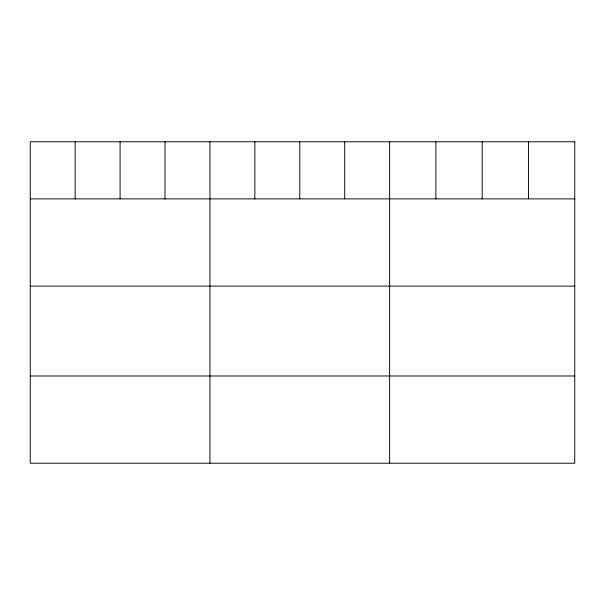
<?xml version="1.0" encoding="UTF-8"?>
<svg xmlns="http://www.w3.org/2000/svg" width="605" height="605" viewBox="0 0 605 605"><rect width="100%" height="100%" fill="white"/><g stroke="black" fill="none" stroke-linecap="round" stroke-linejoin="round"><path stroke-width="0.91" d="M30.25 198.879L574.75 198.879M30.25 286.112L574.75 286.112M30.25 375.992L574.75 375.992M528.467 141.774L528.467 198.879M482.185 141.774L482.185 198.879M435.902 141.774L435.902 198.879M389.62 141.774L389.62 463.226M344.699 141.774L344.699 198.879M299.777 141.774L299.777 198.879M254.856 141.774L254.856 198.879M209.935 141.774L209.935 463.226M165.014 141.774L165.014 198.879M120.093 141.774L120.093 198.879M75.171 141.774L75.171 198.879M574.75 141.774L30.25 141.774L30.25 463.226L574.75 463.226L574.75 141.774"/></g></svg>
